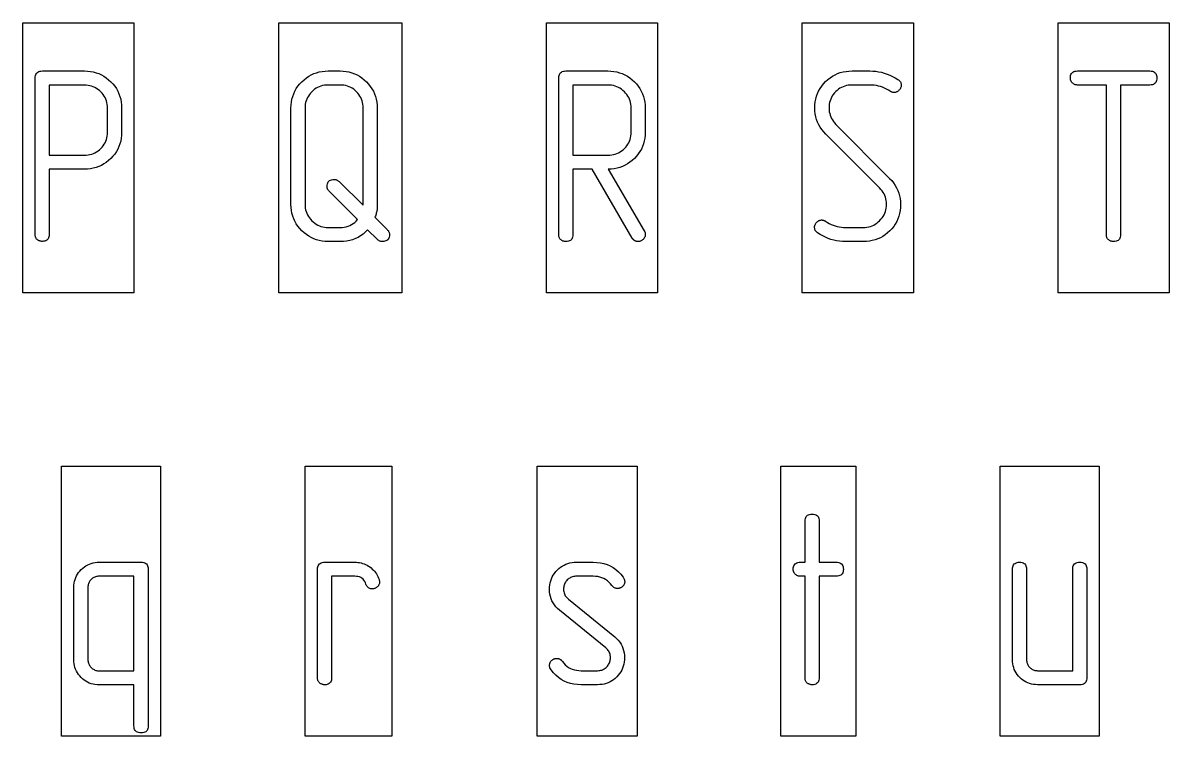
# Model space of a CAD drawing. Extents: x 0 to 347, y -110 to 9.
# Drawn here: x 151.32 to 198, y -56.25 to -27.2 of the extents above; entities that cross this region are included whole.
import ezdxf

# ---------------------------------------------------------------- set-up
doc = ezdxf.new("R2010")
doc.units = 0
for name, color, linetype in [('GOST_FRAME', 4, 'CONTINUOUS'), ('GOST_LAT_LOW', 6, 'CONTINUOUS'), ('GOST_LAT_UP', 5, 'CONTINUOUS')]:
    doc.layers.add(name, color=color, linetype=linetype)

msp = doc.modelspace()

# ---------------------------------------------------------------- linework, layer by layer
at = {"layer": 'GOST_FRAME'}
for points in [[(151.3189, -27.198), (155.8405, -27.198), (155.8405, -38.198), (151.3189, -38.198)], [(161.7375, -27.198), (166.7492, -27.198), (166.7492, -38.198), (161.7375, -38.198)], [(172.6462, -27.198), (177.1701, -27.198), (177.1701, -38.198), (172.6462, -38.198)], [(183.0648, -27.198), (187.5947, -27.198), (187.5947, -38.198), (183.0648, -38.198)], [(193.4834, -27.198), (198.005, -27.198), (198.005, -38.198), (193.4834, -38.198)], [(152.892, -45.2511), (156.9236, -45.2511), (156.9236, -56.2511), (152.892, -56.2511)], [(162.8206, -45.2511), (166.3455, -45.2511), (166.3455, -56.2511), (162.8206, -56.2511)], [(172.2674, -45.2511), (176.3322, -45.2511), (176.3322, -56.2511), (172.2674, -56.2511)], [(182.196, -45.2511), (185.2392, -45.2511), (185.2392, -56.2511), (182.196, -56.2511)], [(191.1279, -45.2511), (195.1595, -45.2511), (195.1595, -56.2511), (191.1279, -56.2511)]]:
    msp.add_lwpolyline(points, close=True, dxfattribs=at)
at = {"layer": 'GOST_LAT_LOW'}
for points in [[(184.4485, -49.7409), (183.7508, -49.7409), (183.7508, -53.8688), (183.748, -53.924), (183.7395, -53.9734), (183.7254, -54.017), (183.7056, -54.0548), (183.6802, -54.0868), (183.6492, -54.113), (183.6125, -54.1333), (183.5701, -54.1478), (183.5221, -54.1566), (183.4684, -54.1595), (183.447, -54.1588), (183.4259, -54.1568), (183.4051, -54.1535), (183.3847, -54.1488), (183.3646, -54.1429), (183.3449, -54.1355), (183.3254, -54.1269), (183.3063, -54.1169), (183.2875, -54.1056), (183.2691, -54.093), (183.2517, -54.0788), (183.2362, -54.0628), (183.2225, -54.0449), (183.2106, -54.0252), (183.2006, -54.0037), (183.1924, -53.9804), (183.186, -53.9552), (183.1814, -53.9282), (183.1787, -53.8994), (183.1777, -53.8688), (183.1777, -49.7409), (182.9867, -49.7409), (182.9607, -49.74), (182.9357, -49.7374), (182.9118, -49.733), (182.889, -49.7269), (182.8673, -49.7191), (182.8467, -49.7095), (182.8271, -49.6981), (182.8086, -49.685), (182.7912, -49.6702), (182.7749, -49.6537), (182.7599, -49.636), (182.7465, -49.6179), (182.7347, -49.5995), (182.7244, -49.5806), (182.7157, -49.5613), (182.7086, -49.5415), (182.7031, -49.5214), (182.6992, -49.5008), (182.6968, -49.4799), (182.696, -49.4585), (182.6989, -49.4032), (182.7076, -49.3538), (182.7222, -49.3102), (182.7425, -49.2724), (182.7687, -49.2404), (182.8007, -49.2143), (182.8385, -49.1939), (182.8821, -49.1794), (182.9315, -49.1707), (182.9867, -49.1678), (183.1777, -49.1678), (183.1777, -47.49), (183.1806, -47.4364), (183.1894, -47.3884), (183.2039, -47.346), (183.2243, -47.3093), (183.2504, -47.2782), (183.2824, -47.2528), (183.3202, -47.2331), (183.3638, -47.2189), (183.4132, -47.2105), (183.4684, -47.2076), (183.5221, -47.2105), (183.5701, -47.2189), (183.6125, -47.2331), (183.6492, -47.2528), (183.6802, -47.2782), (183.7056, -47.3093), (183.7254, -47.346), (183.7395, -47.3884), (183.748, -47.4364), (183.7508, -47.49), (183.7508, -49.1678), (184.4485, -49.1678), (184.5037, -49.1707), (184.5532, -49.1794), (184.5968, -49.1939), (184.6346, -49.2143), (184.6665, -49.2404), (184.6927, -49.2724), (184.713, -49.3102), (184.7276, -49.3538), (184.7363, -49.4032), (184.7392, -49.4585), (184.7363, -49.5121), (184.7276, -49.5601), (184.713, -49.6025), (184.6927, -49.6392), (184.6665, -49.6703), (184.6346, -49.6957), (184.5968, -49.7154), (184.5532, -49.7296), (184.5037, -49.738)], [(156.1329, -56.1196), (156.0777, -56.1168), (156.0282, -56.1083), (155.9846, -56.0942), (155.9468, -56.0744), (155.9149, -56.049), (155.8887, -56.0179), (155.8684, -55.9812), (155.8538, -55.9389), (155.8451, -55.8909), (155.8422, -55.8372), (155.8422, -54.1678), (154.4219, -54.1678), (154.3369, -54.1647), (154.2545, -54.1556), (154.1748, -54.1405), (154.0977, -54.1193), (154.0233, -54.092), (153.9515, -54.0586), (153.8824, -54.0192), (153.8159, -53.9738), (153.7522, -53.9222), (153.691, -53.8646), (153.6342, -53.8028), (153.5834, -53.7385), (153.5385, -53.6719), (153.4997, -53.6028), (153.4668, -53.5314), (153.4399, -53.4575), (153.4189, -53.3812), (153.404, -53.3025), (153.395, -53.2214), (153.392, -53.1379), (153.392, -50.1894), (153.3951, -50.1059), (153.4042, -50.0249), (153.4193, -49.9464), (153.4405, -49.8704), (153.4678, -49.7969), (153.5012, -49.7259), (153.5406, -49.6574), (153.586, -49.5914), (153.6376, -49.5278), (153.6952, -49.4668), (153.757, -49.41), (153.8213, -49.3591), (153.8879, -49.3143), (153.957, -49.2754), (154.0284, -49.2425), (154.1023, -49.2156), (154.1786, -49.1947), (154.2573, -49.1797), (154.3384, -49.1708), (154.4219, -49.1678), (156.1329, -49.1678), (156.1881, -49.1707), (156.2375, -49.1794), (156.2811, -49.1939), (156.3189, -49.2143), (156.3509, -49.2404), (156.3771, -49.2724), (156.3974, -49.3102), (156.412, -49.3538), (156.4207, -49.4032), (156.4236, -49.4585), (156.4236, -55.8372), (156.4207, -55.8909), (156.412, -55.9389), (156.3974, -55.9812), (156.3771, -56.0179), (156.3509, -56.049), (156.3189, -56.0744), (156.2811, -56.0942), (156.2375, -56.1083), (156.1881, -56.1168)], [(165.5548, -50.2558), (165.5178, -50.2539), (165.4831, -50.2482), (165.4507, -50.2386), (165.4206, -50.2252), (165.3929, -50.2081), (165.3674, -50.187), (165.3444, -50.1622), (165.3236, -50.1336), (165.3051, -50.1011), (165.289, -50.0648), (165.268, -50.0032), (165.2415, -49.9482), (165.2096, -49.8996), (165.1721, -49.8575), (165.1292, -49.8218), (165.0807, -49.7927), (165.0268, -49.77), (164.9674, -49.7538), (164.9026, -49.7441), (164.8322, -49.7409), (163.8937, -49.7409), (163.8937, -53.8688), (163.8909, -53.924), (163.8824, -53.9734), (163.8683, -54.017), (163.8485, -54.0548), (163.8231, -54.0868), (163.792, -54.113), (163.7553, -54.1333), (163.713, -54.1478), (163.665, -54.1566), (163.6113, -54.1595), (163.5899, -54.1588), (163.5688, -54.1568), (163.548, -54.1535), (163.5276, -54.1488), (163.5075, -54.1429), (163.4877, -54.1355), (163.4683, -54.1269), (163.4492, -54.1169), (163.4304, -54.1056), (163.412, -54.093), (163.3946, -54.0788), (163.3791, -54.0628), (163.3654, -54.0449), (163.3535, -54.0252), (163.3434, -54.0037), (163.3352, -53.9804), (163.3288, -53.9552), (163.3243, -53.9282), (163.3215, -53.8994), (163.3206, -53.8688), (163.3206, -49.4585), (163.3235, -49.4032), (163.3322, -49.3538), (163.3468, -49.3102), (163.3671, -49.2724), (163.3933, -49.2404), (163.4252, -49.2143), (163.463, -49.1939), (163.5066, -49.1794), (163.5561, -49.1707), (163.6113, -49.1678), (164.8322, -49.1678), (164.8997, -49.1697), (164.9658, -49.1756), (165.0306, -49.1853), (165.094, -49.199), (165.1561, -49.2166), (165.2169, -49.238), (165.2764, -49.2634), (165.3346, -49.2927), (165.3914, -49.3259), (165.4468, -49.363), (165.5, -49.4032), (165.5498, -49.4458), (165.5963, -49.4909), (165.6395, -49.5384), (165.6794, -49.5882), (165.7159, -49.6405), (165.7492, -49.6952), (165.7791, -49.7523), (165.8056, -49.8118), (165.8289, -49.8738), (165.8455, -49.9734), (165.8446, -49.9963), (165.8419, -50.0186), (165.8373, -50.0402), (165.8309, -50.0611), (165.8227, -50.0814), (165.8126, -50.101), (165.8007, -50.1199), (165.787, -50.1382), (165.7715, -50.1558), (165.7542, -50.1728), (165.7357, -50.1885), (165.7169, -50.2027), (165.6978, -50.2151), (165.6784, -50.2259), (165.6586, -50.235), (165.6385, -50.2425), (165.6181, -50.2483), (165.5973, -50.2525), (165.5762, -50.255)], [(175.5415, -50.2392), (175.5138, -50.238), (175.487, -50.2342), (175.4613, -50.228), (175.4365, -50.2193), (175.4128, -50.2081), (175.39, -50.1944), (175.3683, -50.1782), (175.3475, -50.1595), (175.3277, -50.1383), (175.309, -50.1146), (175.252, -50.0436), (175.1907, -49.9801), (175.1251, -49.924), (175.0551, -49.8754), (174.9809, -49.8343), (174.9023, -49.8007), (174.8194, -49.7745), (174.7322, -49.7558), (174.6407, -49.7446), (174.5449, -49.7409), (173.8721, -49.7409), (173.8279, -49.7424), (173.7852, -49.7468), (173.7439, -49.7543), (173.704, -49.7648), (173.6655, -49.7782), (173.6284, -49.7947), (173.5927, -49.8141), (173.5585, -49.8365), (173.5256, -49.862), (173.4942, -49.8904), (173.465, -49.9211), (173.4389, -49.9535), (173.4158, -49.9875), (173.3958, -50.0233), (173.3789, -50.0606), (173.3651, -50.0997), (173.3544, -50.1404), (173.3467, -50.1827), (173.3421, -50.2267), (173.3405, -50.2724), (173.3425, -50.3198), (173.3485, -50.3654), (173.3585, -50.4095), (173.3724, -50.4518), (173.3904, -50.4925), (173.4123, -50.5316), (173.4382, -50.5689), (173.4681, -50.6047), (173.502, -50.6387), (173.5399, -50.6711), (175.4252, -52.2076), (175.501, -52.2759), (175.5688, -52.3478), (175.6286, -52.4234), (175.6804, -52.5027), (175.7243, -52.5855), (175.7601, -52.6721), (175.788, -52.7623), (175.808, -52.8561), (175.8199, -52.9537), (175.8239, -53.0548), (175.8208, -53.1464), (175.8115, -53.235), (175.7959, -53.3208), (175.7741, -53.4037), (175.7461, -53.4836), (175.7118, -53.5606), (175.6713, -53.6348), (175.6246, -53.706), (175.5716, -53.7743), (175.5125, -53.8397), (175.4485, -53.9005), (175.3814, -53.9548), (175.311, -54.0028), (175.2374, -54.0444), (175.1605, -54.0795), (175.0804, -54.1083), (174.9971, -54.1307), (174.9105, -54.1467), (174.8206, -54.1563), (174.7276, -54.1595), (174.0548, -54.1595), (173.9051, -54.1534), (173.7615, -54.1352), (173.624, -54.1049), (173.4927, -54.0625), (173.3675, -54.0079), (173.2485, -53.9412), (173.1356, -53.8624), (173.0289, -53.7714), (172.9283, -53.6684), (172.8339, -53.5532), (172.7841, -53.4701), (172.7674, -53.3787), (172.7683, -53.3542), (172.7709, -53.3306), (172.7753, -53.3077), (172.7814, -53.2857), (172.7892, -53.2645), (172.7988, -53.2442), (172.8102, -53.2247), (172.8233, -53.206), (172.8381, -53.1881), (172.8547, -53.1711), (172.8724, -53.1553), (172.8907, -53.1412), (172.9096, -53.1287), (172.9291, -53.1179), (172.9491, -53.1088), (172.9698, -53.1013), (172.991, -53.0955), (173.0128, -53.0914), (173.0352, -53.0889), (173.0581, -53.088), (173.0729, -53.0883), (173.0872, -53.089), (173.1011, -53.0903), (173.1146, -53.092), (173.1277, -53.0943), (173.1404, -53.097), (173.1526, -53.1002), (173.1645, -53.104), (173.1759, -53.1082), (173.1869, -53.113), (173.1976, -53.1184), (173.2083, -53.1249), (173.2189, -53.1324), (173.2294, -53.1409), (173.2398, -53.1503), (173.2502, -53.1608), (173.2604, -53.1723), (173.2706, -53.1847), (173.2807, -53.1982), (173.2907, -53.2126), (173.3477, -53.2836), (173.409, -53.3472), (173.4746, -53.4032), (173.5445, -53.4518), (173.6188, -53.4929), (173.6973, -53.5266), (173.7802, -53.5527), (173.8674, -53.5714), (173.959, -53.5826), (174.0548, -53.5864), (174.7276, -53.5864), (174.7717, -53.5848), (174.8143, -53.5802), (174.8554, -53.5725), (174.895, -53.5618), (174.9331, -53.548), (174.9698, -53.5311), (175.0049, -53.5111), (175.0385, -53.488), (175.0707, -53.4619), (175.1013, -53.4327), (175.1297, -53.4013), (175.1551, -53.3684), (175.1776, -53.3342), (175.197, -53.2985), (175.2135, -53.2614), (175.2269, -53.2229), (175.2374, -53.183), (175.2449, -53.1417), (175.2493, -53.099), (175.2508, -53.0548), (175.2489, -53.0075), (175.2432, -52.9618), (175.2336, -52.9178), (175.2203, -52.8754), (175.2031, -52.8347), (175.1821, -52.7957), (175.1572, -52.7583), (175.1286, -52.7226), (175.0961, -52.6885), (175.0598, -52.6561), (173.1744, -51.1196), (173.0971, -51.0513), (173.0279, -50.9794), (172.9669, -50.9038), (172.914, -50.8246), (172.8692, -50.7417), (172.8326, -50.6551), (172.8041, -50.565), (172.7837, -50.4711), (172.7715, -50.3736), (172.7674, -50.2724), (172.7706, -50.1809), (172.7801, -50.0922), (172.7958, -50.0064), (172.8179, -49.9236), (172.8463, -49.8436), (172.8811, -49.7666), (172.9221, -49.6925), (172.9694, -49.6213), (173.0231, -49.5529), (173.0831, -49.4875), (173.1478, -49.4268), (173.2156, -49.3724), (173.2866, -49.3245), (173.3608, -49.2829), (173.4381, -49.2477), (173.5186, -49.2189), (173.6022, -49.1966), (173.689, -49.1806), (173.779, -49.171), (173.8721, -49.1678), (174.5449, -49.1678), (174.6962, -49.1738), (174.8412, -49.192), (174.9799, -49.2223), (175.1123, -49.2648), (175.2384, -49.3194), (175.3581, -49.386), (175.4716, -49.4649), (175.5787, -49.5558), (175.6796, -49.6589), (175.7741, -49.7741), (175.8156, -49.8571), (175.8322, -49.9568), (175.8314, -49.9797), (175.8287, -50.002), (175.8244, -50.0236), (175.8183, -50.0445), (175.8104, -50.0648), (175.8008, -50.0844), (175.7895, -50.1033), (175.7764, -50.1216), (175.7616, -50.1392), (175.745, -50.1561), (175.7273, -50.1719), (175.709, -50.186), (175.6901, -50.1985), (175.6706, -50.2093), (175.6505, -50.2184), (175.6299, -50.2259), (175.6087, -50.2317), (175.5869, -50.2359), (175.5645, -50.2384)], [(194.3688, -54.1595), (192.6495, -54.1595), (192.5645, -54.1565), (192.4822, -54.1477), (192.4027, -54.1329), (192.3259, -54.1123), (192.2519, -54.0858), (192.1806, -54.0533), (192.112, -54.015), (192.0462, -53.9708), (191.9831, -53.9206), (191.9228, -53.8646), (191.8667, -53.8043), (191.8166, -53.7412), (191.7724, -53.6754), (191.7341, -53.6068), (191.7016, -53.5355), (191.6751, -53.4615), (191.6544, -53.3847), (191.6397, -53.3051), (191.6309, -53.2229), (191.6279, -53.1379), (191.6279, -49.4585), (191.6308, -49.4032), (191.6395, -49.3538), (191.6541, -49.3102), (191.6744, -49.2724), (191.7006, -49.2404), (191.7326, -49.2143), (191.7703, -49.1939), (191.814, -49.1794), (191.8634, -49.1707), (191.9186, -49.1678), (191.9723, -49.1707), (192.0203, -49.1794), (192.0626, -49.1939), (192.0993, -49.2143), (192.1304, -49.2404), (192.1558, -49.2724), (192.1756, -49.3102), (192.1897, -49.3538), (192.1982, -49.4032), (192.201, -49.4585), (192.201, -53.1379), (192.2023, -53.1755), (192.2061, -53.2118), (192.2126, -53.2469), (192.2216, -53.2807), (192.2332, -53.3133), (192.2473, -53.3447), (192.2641, -53.3748), (192.2834, -53.4037), (192.3053, -53.4313), (192.3297, -53.4576), (192.3561, -53.4821), (192.3837, -53.504), (192.4126, -53.5233), (192.4427, -53.54), (192.474, -53.5542), (192.5066, -53.5658), (192.5405, -53.5748), (192.5756, -53.5812), (192.6119, -53.5851), (192.6495, -53.5864), (194.0781, -53.5864), (194.0781, -49.4585), (194.081, -49.4032), (194.0897, -49.3538), (194.1042, -49.3102), (194.1246, -49.2724), (194.1507, -49.2404), (194.1827, -49.2143), (194.2205, -49.1939), (194.2641, -49.1794), (194.3135, -49.1707), (194.3688, -49.1678), (194.424, -49.1707), (194.4734, -49.1794), (194.517, -49.1939), (194.5548, -49.2143), (194.5868, -49.2404), (194.613, -49.2724), (194.6333, -49.3102), (194.6478, -49.3538), (194.6566, -49.4032), (194.6595, -49.4585), (194.6595, -53.8688), (194.6566, -53.924), (194.6478, -53.9734), (194.6333, -54.017), (194.613, -54.0548), (194.5868, -54.0868), (194.5548, -54.113), (194.517, -54.1333), (194.4734, -54.1478), (194.424, -54.1566)], [(155.8422, -49.7409), (154.4219, -49.7409), (154.3843, -49.7422), (154.3478, -49.746), (154.3125, -49.7525), (154.2784, -49.7615), (154.2454, -49.773), (154.2136, -49.7872), (154.183, -49.8039), (154.1535, -49.8233), (154.1252, -49.8451), (154.098, -49.8696), (154.0728, -49.896), (154.0502, -49.9236), (154.0302, -49.9525), (154.013, -49.9826), (153.9983, -50.0139), (153.9864, -50.0465), (153.9771, -50.0804), (153.9704, -50.1154), (153.9664, -50.1518), (153.9651, -50.1894), (153.9651, -53.1379), (153.9665, -53.174), (153.9706, -53.2091), (153.9775, -53.2434), (153.987, -53.2767), (153.9994, -53.3092), (154.0145, -53.3407), (154.0323, -53.3713), (154.0528, -53.401), (154.0761, -53.4298), (154.1022, -53.4576), (154.13, -53.4837), (154.1588, -53.507), (154.1885, -53.5275), (154.2191, -53.5453), (154.2506, -53.5604), (154.2831, -53.5728), (154.3164, -53.5824), (154.3507, -53.5892), (154.3858, -53.5933), (154.4219, -53.5947), (155.8422, -53.5947)]]:
    msp.add_lwpolyline(points, close=True, dxfattribs=at)
at = {"layer": 'GOST_LAT_UP'}
for points in [[(153.8206, -33.1578), (152.392, -33.1578), (152.392, -35.8156), (152.3892, -35.8693), (152.3807, -35.9173), (152.3666, -35.9596), (152.3468, -35.9963), (152.3214, -36.0274), (152.2904, -36.0528), (152.2537, -36.0726), (152.2113, -36.0867), (152.1633, -36.0952), (152.1096, -36.098), (152.0882, -36.0973), (152.0671, -36.0953), (152.0463, -36.092), (152.0259, -36.0874), (152.0058, -36.0814), (151.986, -36.0741), (151.9666, -36.0654), (151.9475, -36.0555), (151.9287, -36.0442), (151.9103, -36.0316), (151.8929, -36.0174), (151.8774, -36.0017), (151.8637, -35.9842), (151.8518, -35.9651), (151.8418, -35.9444), (151.8336, -35.9219), (151.8272, -35.8978), (151.8226, -35.8721), (151.8199, -35.8447), (151.8189, -35.8156), (151.8189, -29.4452), (151.8218, -29.39), (151.8306, -29.3405), (151.8451, -29.2969), (151.8654, -29.2591), (151.8916, -29.2272), (151.9236, -29.201), (151.9614, -29.1806), (152.005, -29.1661), (152.0544, -29.1574), (152.1096, -29.1545), (153.8206, -29.1545), (153.9465, -29.1589), (154.0684, -29.1721), (154.1864, -29.1941), (154.3003, -29.2249), (154.4103, -29.2645), (154.5163, -29.313), (154.6183, -29.3702), (154.7163, -29.4362), (154.8103, -29.511), (154.9003, -29.5947), (154.984, -29.6846), (155.0588, -29.7784), (155.1248, -29.876), (155.1821, -29.9774), (155.2305, -30.0826), (155.2701, -30.1917), (155.3009, -30.3046), (155.3229, -30.4213), (155.3361, -30.5418), (155.3405, -30.6661), (155.3405, -31.6545), (155.3361, -31.7788), (155.3229, -31.8992), (155.3009, -32.0157), (155.2701, -32.1282), (155.2305, -32.2369), (155.1821, -32.3417), (155.1248, -32.4426), (155.0588, -32.5395), (154.984, -32.6326), (154.9003, -32.7218), (154.8103, -32.8046), (154.7163, -32.8787), (154.6183, -32.9441), (154.5163, -33.0008), (154.4103, -33.0488), (154.3003, -33.088), (154.1864, -33.1186), (154.0684, -33.1404), (153.9465, -33.1534)], [(165.9585, -36.1063), (165.9355, -36.1055), (165.9133, -36.103), (165.8917, -36.0988), (165.8708, -36.093), (165.8505, -36.0855), (165.8309, -36.0764), (165.812, -36.0656), (165.7937, -36.0532), (165.7761, -36.039), (165.7591, -36.0233), (165.3522, -35.6246), (165.2648, -35.7161), (165.1721, -35.798), (165.0741, -35.8703), (164.9708, -35.9329), (164.8621, -35.9859), (164.7482, -36.0292), (164.6289, -36.063), (164.5043, -36.087), (164.3744, -36.1015), (164.2392, -36.1063), (163.7492, -36.1063), (163.6264, -36.1019), (163.5071, -36.0885), (163.3915, -36.0663), (163.2794, -36.0352), (163.1709, -35.9952), (163.0659, -35.9463), (162.9646, -35.8886), (162.8668, -35.8219), (162.7725, -35.7464), (162.6819, -35.662), (162.5975, -35.5713), (162.5219, -35.4771), (162.4553, -35.3793), (162.3975, -35.2779), (162.3486, -35.173), (162.3086, -35.0645), (162.2775, -34.9524), (162.2553, -34.8367), (162.242, -34.7175), (162.2375, -34.5947), (162.2375, -30.6661), (162.242, -30.5418), (162.2553, -30.4213), (162.2775, -30.3046), (162.3086, -30.1917), (162.3486, -30.0826), (162.3975, -29.9774), (162.4553, -29.876), (162.5219, -29.7784), (162.5975, -29.6846), (162.6819, -29.5947), (162.7725, -29.511), (162.8668, -29.4362), (162.9646, -29.3702), (163.0659, -29.313), (163.1709, -29.2645), (163.2794, -29.2249), (163.3915, -29.1941), (163.5071, -29.1721), (163.6264, -29.1589), (163.7492, -29.1545), (164.2392, -29.1545), (164.3635, -29.1589), (164.4841, -29.1723), (164.6007, -29.1945), (164.7136, -29.2256), (164.8227, -29.2656), (164.9279, -29.3145), (165.0293, -29.3722), (165.1269, -29.4389), (165.2207, -29.5144), (165.3106, -29.5988), (165.3943, -29.6895), (165.4691, -29.7837), (165.5351, -29.8815), (165.5924, -29.9829), (165.6408, -30.0878), (165.6804, -30.1963), (165.7112, -30.3084), (165.7332, -30.4241), (165.7464, -30.5433), (165.7508, -30.6661), (165.7508, -34.7774), (165.7484, -34.7973), (165.7445, -34.8203), (165.7391, -34.8464), (165.7322, -34.8757), (165.7238, -34.9082), (165.714, -34.9439), (165.7026, -34.9826), (165.6897, -35.0246), (165.6753, -35.0697), (165.6595, -35.1179), (166.1578, -35.6163), (166.1752, -35.6347), (166.1907, -35.6535), (166.2044, -35.6726), (166.2163, -35.692), (166.2263, -35.7118), (166.2346, -35.7319), (166.2409, -35.7523), (166.2455, -35.7731), (166.2483, -35.7942), (166.2492, -35.8156), (166.2463, -35.8708), (166.2375, -35.9203), (166.223, -35.9639), (166.2027, -36.0017), (166.1765, -36.0336), (166.1445, -36.0598), (166.1067, -36.0801), (166.0631, -36.0947), (166.0137, -36.1034)], [(175.1561, -33.1578), (176.6262, -35.6744), (176.6452, -35.7108), (176.6588, -35.7468), (176.6671, -35.7826), (176.6701, -35.8179), (176.6678, -35.853), (176.6601, -35.8877), (176.6472, -35.9221), (176.6289, -35.9561), (176.6053, -35.9899), (176.5764, -36.0233), (176.558, -36.039), (176.5392, -36.0532), (176.5201, -36.0656), (176.5007, -36.0764), (176.4809, -36.0855), (176.4608, -36.093), (176.4404, -36.0988), (176.4196, -36.103), (176.3985, -36.1055), (176.3771, -36.1063), (176.3623, -36.1059), (176.3477, -36.1048), (176.3333, -36.1029), (176.3193, -36.1003), (176.3054, -36.097), (176.2919, -36.0929), (176.2785, -36.088), (176.2654, -36.0824), (176.2526, -36.076), (176.24, -36.0689), (176.2278, -36.0612), (176.2159, -36.0528), (176.2045, -36.0439), (176.1935, -36.0344), (176.1829, -36.0243), (176.1728, -36.0136), (176.163, -36.0024), (176.1537, -35.9905), (176.1447, -35.9781), (176.1362, -35.9651), (174.5, -33.1578), (173.7193, -33.1578), (173.7193, -35.8156), (173.7164, -35.8708), (173.708, -35.9203), (173.6939, -35.9639), (173.6741, -36.0017), (173.6487, -36.0336), (173.6176, -36.0598), (173.5809, -36.0801), (173.5385, -36.0947), (173.4905, -36.1034), (173.4369, -36.1063), (173.4154, -36.1056), (173.3944, -36.1037), (173.3736, -36.1003), (173.3532, -36.0957), (173.3331, -36.0897), (173.3133, -36.0824), (173.2939, -36.0738), (173.2748, -36.0638), (173.256, -36.0525), (173.2375, -36.0399), (173.2202, -36.0257), (173.2047, -36.0096), (173.1909, -35.9918), (173.1791, -35.9721), (173.169, -35.9506), (173.1608, -35.9272), (173.1544, -35.9021), (173.1498, -35.8751), (173.1471, -35.8463), (173.1462, -35.8156), (173.1462, -29.4369), (173.1491, -29.3832), (173.1578, -29.3352), (173.1723, -29.2929), (173.1927, -29.2561), (173.2189, -29.2251), (173.2508, -29.1997), (173.2886, -29.1799), (173.3322, -29.1658), (173.3816, -29.1573), (173.4369, -29.1545), (175.1478, -29.1545), (175.2722, -29.1589), (175.3929, -29.1721), (175.5098, -29.1941), (175.6229, -29.2249), (175.7324, -29.2645), (175.838, -29.313), (175.94, -29.3702), (176.0382, -29.4362), (176.1327, -29.511), (176.2234, -29.5947), (176.3078, -29.6846), (176.3834, -29.7784), (176.45, -29.876), (176.5078, -29.9774), (176.5567, -30.0826), (176.5967, -30.1917), (176.6278, -30.3046), (176.65, -30.4213), (176.6633, -30.5418), (176.6678, -30.6661), (176.6678, -31.6462), (176.6634, -31.7705), (176.6502, -31.891), (176.6282, -32.0077), (176.5973, -32.1206), (176.5577, -32.2297), (176.5093, -32.3349), (176.4521, -32.4363), (176.386, -32.5339), (176.3112, -32.6277), (176.2276, -32.7176), (176.1376, -32.8012), (176.0439, -32.8761), (175.9463, -32.9421), (175.8449, -32.9993), (175.7396, -33.0478), (175.6306, -33.0874), (175.5177, -33.1182), (175.401, -33.1402), (175.2805, -33.1534)], [(186.804, -30.0349), (186.7904, -30.0344), (186.7764, -30.0329), (186.7619, -30.0304), (186.7468, -30.0269), (186.7313, -30.0224), (186.7153, -30.0169), (186.6988, -30.0105), (186.6817, -30.003), (186.6642, -29.9945), (186.6462, -29.985), (186.5706, -29.9361), (186.4934, -29.8924), (186.4145, -29.8537), (186.3339, -29.8203), (186.2517, -29.7919), (186.1678, -29.7688), (186.0822, -29.7507), (185.995, -29.7379), (185.9061, -29.7301), (185.8156, -29.7276), (185.093, -29.7276), (185.0146, -29.7303), (184.9387, -29.7384), (184.8654, -29.7519), (184.7947, -29.7708), (184.7265, -29.7951), (184.661, -29.8248), (184.598, -29.8598), (184.5375, -29.9003), (184.4797, -29.9462), (184.4244, -29.9975), (184.3731, -30.0528), (184.3272, -30.1106), (184.2868, -30.1711), (184.2517, -30.2341), (184.222, -30.2996), (184.1977, -30.3678), (184.1788, -30.4385), (184.1653, -30.5118), (184.1572, -30.5877), (184.1545, -30.6661), (184.1573, -30.7415), (184.1658, -30.815), (184.1799, -30.8864), (184.1997, -30.9558), (184.2251, -31.0233), (184.2561, -31.0887), (184.2929, -31.1522), (184.3352, -31.2136), (184.3832, -31.2731), (184.4369, -31.3306), (186.6213, -33.5316), (186.7065, -33.6229), (186.7827, -33.7176), (186.85, -33.8156), (186.9083, -33.9169), (186.9576, -34.0216), (186.998, -34.1296), (187.0294, -34.2409), (187.0518, -34.3555), (187.0653, -34.4734), (187.0698, -34.5947), (187.0654, -34.7206), (187.0522, -34.8424), (187.0301, -34.9601), (186.9993, -35.0738), (186.9597, -35.1833), (186.9113, -35.2889), (186.8541, -35.3903), (186.788, -35.4877), (186.7132, -35.581), (186.6296, -35.6703), (186.5395, -35.7531), (186.4455, -35.8272), (186.3475, -35.8926), (186.2455, -35.9493), (186.1395, -35.9973), (186.0296, -36.0365), (185.9156, -36.0671), (185.7977, -36.0889), (185.6757, -36.102), (185.5498, -36.1063), (184.8355, -36.1063), (184.709, -36.1027), (184.585, -36.092), (184.4638, -36.0742), (184.3452, -36.0492), (184.2292, -36.017), (184.1159, -35.9777), (184.0053, -35.9313), (183.8973, -35.8777), (183.792, -35.817), (183.6894, -35.7492), (183.5897, -35.6495), (183.5648, -35.5249), (183.5657, -35.5034), (183.5683, -35.4822), (183.5726, -35.4613), (183.5787, -35.4405), (183.5866, -35.4201), (183.5962, -35.3998), (183.6075, -35.3799), (183.6206, -35.3601), (183.6354, -35.3407), (183.652, -35.3214), (183.6696, -35.3033), (183.6877, -35.287), (183.7062, -35.2727), (183.7251, -35.2603), (183.7444, -35.2498), (183.7641, -35.2412), (183.7843, -35.2345), (183.8048, -35.2297), (183.8258, -35.2269), (183.8472, -35.2259), (183.8608, -35.2264), (183.8751, -35.2279), (183.89, -35.2304), (183.9056, -35.2339), (183.9219, -35.2384), (183.9389, -35.2439), (183.9565, -35.2503), (183.9748, -35.2578), (183.9937, -35.2663), (184.0133, -35.2757), (184.0888, -35.3247), (184.1658, -35.3684), (184.2443, -35.4071), (184.3243, -35.4405), (184.4057, -35.4689), (184.4887, -35.492), (184.5732, -35.51), (184.6591, -35.5229), (184.7466, -35.5306), (184.8355, -35.5332), (185.5498, -35.5332), (185.6252, -35.5304), (185.6987, -35.5221), (185.7701, -35.5082), (185.8395, -35.4887), (185.907, -35.4637), (185.9724, -35.4331), (186.0359, -35.3969), (186.0973, -35.3551), (186.1568, -35.3078), (186.2143, -35.255), (186.2679, -35.1982), (186.3159, -35.1392), (186.3583, -35.0779), (186.395, -35.0145), (186.4261, -34.9487), (186.4515, -34.8807), (186.4713, -34.8105), (186.4854, -34.738), (186.4939, -34.6633), (186.4967, -34.5864), (186.4939, -34.511), (186.4854, -34.4375), (186.4713, -34.3661), (186.4515, -34.2967), (186.4261, -34.2292), (186.395, -34.1638), (186.3583, -34.1003), (186.3159, -34.0389), (186.2679, -33.9794), (186.2143, -33.9219), (184.0216, -31.7292), (183.9364, -31.6379), (183.8601, -31.5432), (183.7929, -31.4452), (183.7346, -31.3439), (183.6852, -31.2392), (183.6449, -31.1312), (183.6135, -31.0199), (183.591, -30.9053), (183.5776, -30.7874), (183.5731, -30.6661), (183.5775, -30.5402), (183.5907, -30.4184), (183.6127, -30.3007), (183.6435, -30.187), (183.6831, -30.0775), (183.7316, -29.9719), (183.7888, -29.8705), (183.8548, -29.7731), (183.9297, -29.6798), (184.0133, -29.5905), (184.1033, -29.5077), (184.1973, -29.4336), (184.2953, -29.3681), (184.3973, -29.3115), (184.5033, -29.2635), (184.6133, -29.2243), (184.7272, -29.1937), (184.8452, -29.1719), (184.9671, -29.1588), (185.093, -29.1545), (185.8156, -29.1545), (185.9362, -29.158), (186.0555, -29.1684), (186.1734, -29.1859), (186.29, -29.2103), (186.4053, -29.2417), (186.5193, -29.2801), (186.6319, -29.3254), (186.7432, -29.3777), (186.8532, -29.437), (186.9618, -29.5033), (186.987, -29.5206), (187.0096, -29.5392), (187.0296, -29.5591), (187.0468, -29.5804), (187.0615, -29.603), (187.0734, -29.6269), (187.0827, -29.6522), (187.0894, -29.6787), (187.0934, -29.7066), (187.0947, -29.7359), (187.0938, -29.7589), (187.091, -29.7814), (187.0865, -29.8034), (187.0801, -29.8249), (187.0718, -29.8459), (187.0618, -29.8664), (187.0499, -29.8865), (187.0362, -29.906), (187.0207, -29.925), (187.0033, -29.9435), (186.9849, -29.9609), (186.9661, -29.9764), (186.947, -29.9901), (186.9276, -30.002), (186.9078, -30.012), (186.8877, -30.0203), (186.8673, -30.0267), (186.8465, -30.0312), (186.8254, -30.034)], [(197.2226, -29.7276), (196.0266, -29.7276), (196.0266, -35.8156), (196.0238, -35.8708), (196.0153, -35.9203), (196.0012, -35.9639), (195.9814, -36.0017), (195.956, -36.0336), (195.9249, -36.0598), (195.8882, -36.0801), (195.8458, -36.0947), (195.7978, -36.1034), (195.7442, -36.1063), (195.7228, -36.1056), (195.7017, -36.1037), (195.6809, -36.1003), (195.6605, -36.0957), (195.6404, -36.0897), (195.6206, -36.0824), (195.6012, -36.0738), (195.5821, -36.0638), (195.5633, -36.0525), (195.5449, -36.0399), (195.5275, -36.0257), (195.512, -36.0096), (195.4983, -35.9918), (195.4864, -35.9721), (195.4763, -35.9506), (195.4681, -35.9272), (195.4617, -35.9021), (195.4571, -35.8751), (195.4544, -35.8463), (195.4535, -35.8156), (195.4535, -29.7276), (194.2741, -29.7276), (194.248, -29.7267), (194.2231, -29.7241), (194.1992, -29.7197), (194.1764, -29.7136), (194.1547, -29.7058), (194.1341, -29.6962), (194.1145, -29.6848), (194.096, -29.6718), (194.0786, -29.6569), (194.0623, -29.6404), (194.0473, -29.6226), (194.0339, -29.6043), (194.0221, -29.5854), (194.0118, -29.5659), (194.0031, -29.5459), (193.996, -29.5252), (193.9905, -29.504), (193.9865, -29.4822), (193.9842, -29.4598), (193.9834, -29.4369), (193.9863, -29.3832), (193.995, -29.3352), (194.0096, -29.2929), (194.0299, -29.2561), (194.0561, -29.2251), (194.088, -29.1997), (194.1258, -29.1799), (194.1694, -29.1658), (194.2189, -29.1573), (194.2741, -29.1545), (197.2226, -29.1545), (197.2762, -29.1573), (197.3243, -29.1658), (197.3666, -29.1799), (197.4033, -29.1997), (197.4344, -29.2251), (197.4598, -29.2561), (197.4796, -29.2929), (197.4937, -29.3352), (197.5022, -29.3832), (197.505, -29.4369), (197.5022, -29.4921), (197.4937, -29.5415), (197.4796, -29.5851), (197.4598, -29.6229), (197.4344, -29.6549), (197.4033, -29.6811), (197.3666, -29.7014), (197.3243, -29.7159), (197.2762, -29.7247)], [(154.7674, -30.6661), (154.7647, -30.5892), (154.7563, -30.5148), (154.7424, -30.4427), (154.7229, -30.3731), (154.6979, -30.3059), (154.6673, -30.241), (154.6311, -30.1786), (154.5894, -30.1186), (154.5421, -30.061), (154.4892, -30.0058), (154.4324, -29.9545), (154.3734, -29.9086), (154.3122, -29.8681), (154.2487, -29.8331), (154.1829, -29.8034), (154.115, -29.7791), (154.0447, -29.7602), (153.9723, -29.7467), (153.8975, -29.7386), (153.8206, -29.7359), (152.392, -29.7359), (152.392, -32.5847), (153.8206, -32.5847), (153.8991, -32.582), (153.9751, -32.5739), (154.0486, -32.5604), (154.1196, -32.5415), (154.1881, -32.5172), (154.2542, -32.4875), (154.3177, -32.4525), (154.3787, -32.412), (154.4373, -32.3661), (154.4934, -32.3148), (154.5454, -32.2596), (154.592, -32.202), (154.6331, -32.142), (154.6688, -32.0796), (154.6989, -32.0147), (154.7236, -31.9475), (154.7428, -31.8779), (154.7565, -31.8058), (154.7647, -31.7314), (154.7674, -31.6545)], [(165.1777, -30.6661), (165.175, -30.5892), (165.1669, -30.5146), (165.1534, -30.4424), (165.1346, -30.3724), (165.1103, -30.3048), (165.0806, -30.2395), (165.0455, -30.1766), (165.005, -30.1159), (164.9591, -30.0576), (164.9078, -30.0017), (164.8525, -29.9496), (164.7947, -29.903), (164.7343, -29.8619), (164.6713, -29.8262), (164.6057, -29.7961), (164.5375, -29.7714), (164.4668, -29.7522), (164.3935, -29.7385), (164.3176, -29.7303), (164.2392, -29.7276), (163.7492, -29.7276), (163.6723, -29.7303), (163.5977, -29.7385), (163.5254, -29.7522), (163.4555, -29.7714), (163.3879, -29.7961), (163.3226, -29.8262), (163.2596, -29.8619), (163.199, -29.903), (163.1407, -29.9496), (163.0847, -30.0017), (163.0326, -30.0576), (162.986, -30.1159), (162.9449, -30.1766), (162.9093, -30.2395), (162.8792, -30.3048), (162.8545, -30.3724), (162.8353, -30.4424), (162.8216, -30.5146), (162.8134, -30.5892), (162.8106, -30.6661), (162.8106, -34.5947), (162.8134, -34.6701), (162.8218, -34.7434), (162.8357, -34.8146), (162.8551, -34.8837), (162.8802, -34.9508), (162.9108, -35.0158), (162.947, -35.0787), (162.9887, -35.1395), (163.036, -35.1983), (163.0889, -35.255), (163.1456, -35.3078), (163.2043, -35.3551), (163.2652, -35.3969), (163.3281, -35.4331), (163.3931, -35.4637), (163.4601, -35.4887), (163.5293, -35.5082), (163.6005, -35.5221), (163.6738, -35.5304), (163.7492, -35.5332), (164.2392, -35.5332), (164.3255, -35.53), (164.4083, -35.5203), (164.4876, -35.5041), (164.5635, -35.4814), (164.6358, -35.4522), (164.7047, -35.4166), (164.77, -35.3745), (164.8319, -35.3259), (164.8903, -35.2708), (164.9452, -35.2093), (163.799, -34.0548), (163.7816, -34.038), (163.7661, -34.0206), (163.7524, -34.0027), (163.7405, -33.9844), (163.7305, -33.9655), (163.7223, -33.9462), (163.7159, -33.9263), (163.7113, -33.906), (163.7086, -33.8851), (163.7076, -33.8638), (163.7105, -33.8086), (163.7193, -33.7591), (163.7338, -33.7155), (163.7542, -33.6777), (163.7803, -33.6458), (163.8123, -33.6196), (163.8501, -33.5993), (163.8937, -33.5847), (163.9431, -33.576), (163.9983, -33.5731), (164.0183, -33.5739), (164.0382, -33.5764), (164.0581, -33.5806), (164.0781, -33.5864), (164.098, -33.5939), (164.1179, -33.603), (164.1379, -33.6138), (164.1578, -33.6262), (164.1777, -33.6404), (164.1977, -33.6561), (165.1777, -34.6279), (165.1777, -34.5864)], [(176.0947, -30.6661), (176.0919, -30.5892), (176.0836, -30.5146), (176.0696, -30.4424), (176.0502, -30.3724), (176.0251, -30.3048), (175.9945, -30.2395), (175.9583, -30.1766), (175.9166, -30.1159), (175.8693, -30.0576), (175.8164, -30.0017), (175.7597, -29.9496), (175.7007, -29.903), (175.6394, -29.8619), (175.5759, -29.8262), (175.5102, -29.7961), (175.4422, -29.7714), (175.372, -29.7522), (175.2995, -29.7385), (175.2248, -29.7303), (175.1478, -29.7276), (173.7193, -29.7276), (173.7193, -32.5847), (175.1478, -32.5847), (175.2263, -32.582), (175.3023, -32.5739), (175.3758, -32.5604), (175.4468, -32.5415), (175.5154, -32.5172), (175.5814, -32.4875), (175.6449, -32.4525), (175.706, -32.412), (175.7645, -32.3661), (175.8206, -32.3148), (175.8727, -32.2595), (175.9193, -32.2017), (175.9604, -32.1412), (175.996, -32.0782), (176.0262, -32.0127), (176.0508, -31.9445), (176.07, -31.8738), (176.0837, -31.8005), (176.0919, -31.7246), (176.0947, -31.6462)]]:
    msp.add_lwpolyline(points, close=True, dxfattribs=at)

doc.saveas('drawing.dxf')
